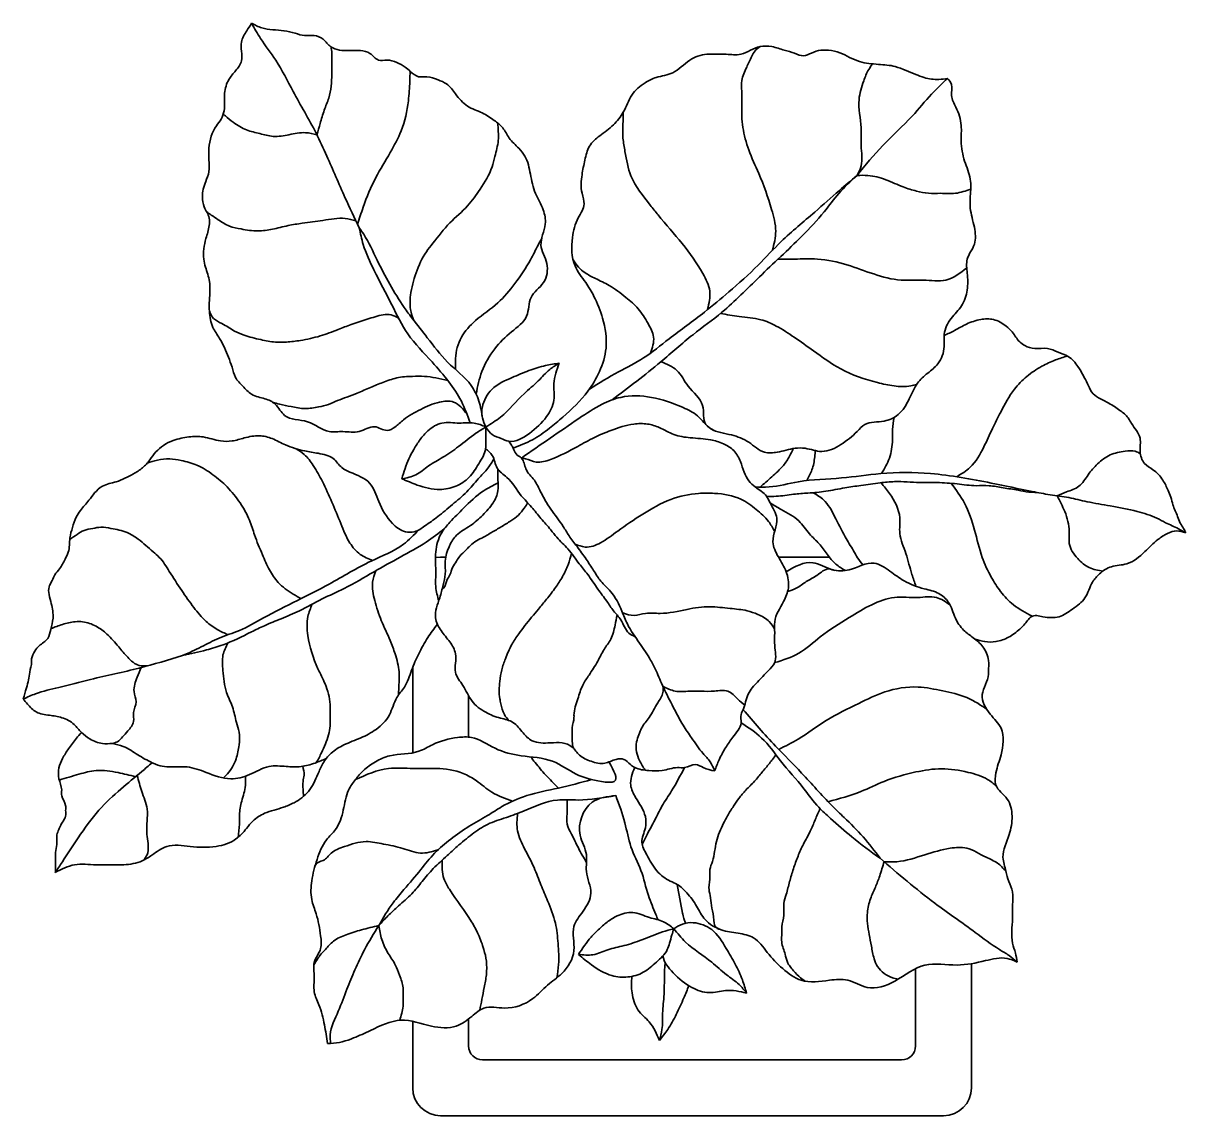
# Model space of a CAD drawing. Header units: millimetres. Extents: x -149 to 267, y 0 to 391.
import ezdxf

# ---------------------------------------------------------------- set-up
doc = ezdxf.new("R2010")
doc.units = ezdxf.units.MM
doc.linetypes.add('Solid', pattern=[0])
doc.layers.add('ceco.net 506 - plant pot', color=7, linetype='Solid', lineweight=35)

# ---------------------------------------------------------------- blocks, each defined once
blk = doc.blocks.new('_planta_2000')
at = {"layer": 'ceco.net 506 - plant pot', "linetype": 'Continuous'}
for p, q in [((0, 200), (-1.86, 199.83)), ((0, 200), (1.84, 200)), ((139.12, 200), (120.9, 200)), ((-10, 160.48), (-10, 129.9)), ((10, 150.34), (10, 135.56)), ((190, 10), (190, 54.44)), ((170, 25), (170, 52.67)), ((-10, 10), (-10, 33.77)), ((10, 25), (10, 34.65)), ((165, 20), (15, 20)), ((180, 0), (0, 0))]:
    blk.add_line(p, q, dxfattribs=at)
for centre, radius, start, end in [((15, 25), 5, 180, 270), ((165, 25), 5, 270, 0), ((0, 10), 10, 180, 270), ((180, 10), 10, 270, 0)]:
    blk.add_arc(centre, radius, start, end, dxfattribs=at)
for points in [[(9.44, 251.11), (4.65, 255.5), (-0.39, 255.5), (-7.1, 252.87), (-13.3, 249.15), (-16.36, 246.53), (-19.14, 245.36), (-23.66, 246.67), (-29.13, 244.92), (-34.97, 244.92), (-39.86, 244.92), (-47.66, 248.43), (-55.83, 250.69), (-59.19, 254.7), (-62.91, 256.67), (-67.65, 258.27), (-70.86, 261.19), (-73.42, 264.32), (-74.66, 268.04), (-75.97, 271.54), (-79.12, 278.28), (-81.52, 282.22), (-82.76, 287.9), (-82.76, 291.92), (-82.76, 298.62), (-84.17, 303.84), (-84.8, 306.64), (-84, 314.03), (-82.83, 318.68), (-82.83, 321.35), (-84.6, 325.34), (-85.28, 328.94), (-84.09, 334.47), (-82.94, 337.9), (-82.94, 342.26), (-82.94, 346.44), (-80.28, 354.42), (-78.54, 356.8), (-77.31, 363), (-77.31, 366.06), (-75.76, 370.99), (-73.38, 374.1), (-71.28, 377.61), (-71.28, 381.08), (-71.28, 384.37), (-69.41, 388.38), (-67.67, 391.1)], [(-29.13, 317.86), (-34.24, 328.72), (-40.73, 343.57), (-44.58, 351.72), (-52.81, 366.72), (-59, 377.85), (-64.46, 385.64), (-67.67, 391.1)], [(12.7, 258.37), (14.76, 266.41), (19.38, 274.56), (25.38, 280.65), (30.79, 286.23), (32.35, 292.96), (36.79, 298.27), (37.99, 305.13), (35.92, 311.68), (37.44, 319.23), (36.7, 324.27), (33.95, 330.17), (32.12, 337.09), (30.15, 343.54), (27.95, 346.34), (24.56, 350.02), (22.23, 353.64), (19.2, 356.3), (14.9, 359), (9.58, 361.43), (5.37, 365.78), (2.07, 369.39), (-0.91, 370.86), (-4.89, 371.96), (-7.87, 371.96), (-10.85, 373.88), (-12.68, 375.39), (-15.7, 377.08), (-19.23, 377.91), (-22.2, 377.91), (-25.32, 380.29), (-28.71, 381.3), (-32.74, 381.3), (-39.29, 382.67), (-42.08, 385.37), (-45.29, 386.7), (-48.68, 386.7), (-52.12, 387.52), (-56.1, 388.44), (-63.98, 389.45), (-67.67, 391.1)], [(25.94, 238.99), (32.88, 241.99), (38.92, 246.1), (43.72, 250.12), (52.7, 259.37), (56.84, 266.4), (59.2, 274.74), (57.96, 285.51), (54.87, 293.33), (51.91, 298.26), (48.1, 304.23), (47.18, 314.39), (49.28, 321.46), (51.34, 326.4), (50.6, 330.22), (50.6, 336.89), (51.63, 342.11), (53.28, 347.09), (56.94, 350.84), (61.89, 354.74), (65.37, 359.26), (68.42, 365.37), (73.16, 369.79), (77.16, 371.69), (83.06, 373.37), (89.17, 377.9), (95.28, 380), (98.96, 380), (102.23, 380), (107.46, 380), (110.95, 381.41), (114.31, 382.72), (118.59, 382.72), (123, 381.47), (126.69, 380.35), (129.9, 379.43), (132.7, 380.42), (136.12, 381.45), (138.84, 381.45), (142.92, 380.54), (146.34, 378.89), (149.88, 377.41), (156.72, 376.38), (162.69, 375.6), (166.57, 374.2), (170.11, 372.76), (173.04, 371.68), (178.35, 370.98), (181.41, 371.38)], [(-44.3, 351.16), (-43.12, 355.27), (-41.66, 360.01), (-40.05, 364.32), (-38.96, 372.9), (-38.96, 377.64), (-38.96, 380.51), (-39.21, 382.61)], [(118.78, 309.81), (119.92, 316.69), (118.46, 324.43), (113.86, 337.32), (110.26, 345.77), (109.04, 349.74), (107.79, 357.91), (107.79, 366.78), (107.79, 370.55), (109.54, 375.32), (111.35, 379.28), (112.55, 381.22), (114.41, 382.74)], [(149.03, 336.6), (150.52, 340.07), (150.52, 347.24), (150.52, 353.66), (149.76, 363.78), (151.44, 370.45), (153.24, 374.56), (154.63, 376.55)], [(-29.7, 319.06), (-27.75, 325.24), (-23.18, 335.85), (-18.06, 344.8), (-14.14, 352.55), (-11.55, 363.3), (-11.03, 370.35), (-10.95, 373.97)], [(28.9, 235.46), (49.46, 249.59), (57.77, 254.7), (64.45, 257.18), (75.45, 257.18), (86.77, 253.52), (91.88, 250.57), (96.72, 245.93), (104.12, 243.7), (110.28, 241.09), (115.91, 237.55), (120.49, 237.55), (126.84, 238.93), (130.44, 238.93), (136.4, 237.81), (143.27, 240.3), (149.1, 245.01), (151.85, 247.43), (158.72, 248.68), (163.76, 251.03), (167.72, 256.61), (170.67, 262.24), (174.34, 265.84), (177.94, 269.17), (180.23, 275.39), (180.23, 279.77), (182.72, 285.42), (186.45, 289.94), (188.48, 295.57), (188.48, 301.65), (188.48, 306.63), (191.03, 311.99), (191.03, 318.08), (189.59, 324.95), (189.59, 329.2), (189.59, 335.26), (187.56, 341.74), (186.32, 348.93), (186.32, 354.5), (184.42, 361.04), (182.85, 365.23), (182.85, 369.16), (181.41, 371.38)], [(149.03, 336.6), (158.27, 347.37), (168.79, 357.88), (175.73, 365.75), (181.41, 371.38)], [(-44.3, 351.16), (-48.34, 351.92), (-54.28, 351.19), (-59.93, 350.61), (-64.77, 351.6), (-69.45, 352.91), (-74.26, 355.67), (-77.05, 357.91), (-77.79, 358.59)], [(95.55, 288.61), (96.31, 295.16), (93.86, 301.47), (86.46, 312.23), (77.81, 322.47), (75.04, 326), (68.11, 336.45), (65.98, 345.18), (65.27, 349.98), (65.27, 354.99), (65.39, 359.3)], [(-9.6, 284.66), (-10.78, 288.66), (-10.78, 293.72), (-8.79, 301.72), (-5.08, 309.32), (-2.8, 312.32), (3.31, 319.62), (9.64, 325.72), (14.1, 331.65), (18.39, 339.65), (19.4, 343.42), (20.62, 349.09), (20.62, 352.34), (20.44, 355.36)], [(53.26, 260.14), (63.72, 266.31), (72.59, 271.27), (81.78, 278.13), (94.45, 287.73), (103.1, 294.91), (113.66, 304.51), (121.9, 312.96), (133.93, 323.51), (142.73, 331.27), (149.03, 336.6)], [(61.36, 256.27), (78.82, 269.9), (90.33, 279.61), (100.68, 287.63), (114.08, 300.29), (129.29, 314.86), (137.31, 323.62), (142.49, 330.16), (149.03, 336.6)], [(149.03, 336.6), (152.96, 336.6), (159.32, 335.08), (165.6, 332.5), (170.34, 331.01), (174.58, 330.22), (178.98, 330.22), (184.26, 330.22), (189.74, 331.75)], [(-30.32, 320.35), (-34.12, 321.2), (-42.14, 320.53), (-49.52, 319.51), (-54.61, 318.64), (-60.22, 317.36), (-65.36, 316.75), (-71.44, 317.45), (-75.56, 318.47), (-79.6, 320.76), (-82.08, 322.45), (-83.76, 323.64)], [(14.99, 249.7), (13.68, 255.86), (10.95, 261.4), (2.47, 269.79), (-4.79, 278.54), (-10.06, 285.26), (-13.05, 289.38), (-22.73, 306.34), (-27.54, 315.55), (-29.13, 317.86)], [(10.53, 248.08), (7.41, 255.81), (2.9, 262.72), (-3.06, 269.84), (-11.72, 279.87), (-17.46, 290.27), (-23.86, 302.78), (-27.72, 311.94), (-29.13, 317.86)], [(5.32, 267.17), (5.32, 271.09), (7.44, 278.67), (12.49, 284.65), (20.45, 291.03), (26.56, 297.88), (32.17, 306.43), (34.88, 311.67), (36.17, 314.09)], [(75.13, 273), (76.22, 278.75), (74.22, 283.66), (70.72, 288.86), (66.3, 292.98), (60.31, 297.23), (55.39, 299.73), (51.6, 301.85), (49.4, 303.76), (47.4, 306.35)], [(120.76, 306.67), (126.66, 306.67), (134.89, 306.67), (145.44, 304.6), (155, 301.34), (164.82, 299.16), (172.72, 299.16), (180.88, 299.16), (188.3, 303.5)], [(-15.07, 285.54), (-17.76, 286.71), (-20.52, 286.71), (-26.32, 285.12), (-32.06, 283.24), (-36.67, 281.47), (-43.13, 279.15), (-50.18, 277.55), (-55.19, 276.95), (-59.13, 276.95), (-64.41, 277.84), (-70.35, 279.44), (-73.77, 280.92), (-78.3, 283.61), (-81.25, 285.44), (-82.77, 288.09)], [(100.19, 287.23), (106.88, 286.09), (114.58, 284.96), (120.15, 282.7), (126.52, 278.72), (133.49, 273.81), (143.18, 267.38), (156.32, 262.47), (162.3, 261.27), (168.27, 261.27), (170.32, 261.74)], [(180.19, 279.33), (183.98, 281.14), (188.25, 283.42), (193.29, 285.03), (197.9, 285.03), (202.43, 282.66), (204.55, 280.59), (207.26, 277.03), (209.08, 275.68), (212.67, 274.66), (217.2, 274.66), (220.97, 273.39), (224.61, 271.83), (228.12, 268.19), (229.98, 265.06), (231.55, 262.06), (232.99, 259.1), (235.49, 257.02), (239.17, 255.08), (243.15, 252.5), (246.07, 249.79), (247.29, 247.8), (249.05, 245.32), (250.33, 242.52), (250.33, 237.85), (251.98, 233.49), (254.95, 231.28), (258.52, 227.51), (260.38, 223.82), (261.36, 221.4), (262.08, 218.74), (263.78, 214.5), (264.75, 212.13), (265.9, 210.26), (266.69, 208.67)], [(184.71, 228.76), (189.52, 232.13), (194.43, 239.42), (197.5, 245.99), (200.45, 251.91), (205.35, 260.1), (209.79, 264.67), (215.17, 268.29), (220.03, 270.55), (224.4, 271.95)], [(16.19, 246.59), (14.95, 249.85), (14.95, 253.76), (18.29, 259.99), (25.61, 264.26), (31.62, 266.73), (37.56, 268.54), (42.42, 269.41)], [(16.19, 246.59), (18.5, 243.84), (21.62, 242.46), (24.39, 241.5), (31.76, 244.27), (37.92, 250.28), (40.53, 256.15), (40.53, 262.09), (42.42, 269.41)], [(16.19, 246.59), (21.48, 250.14), (29.88, 258.47), (34.95, 263.1), (39.08, 267.16), (42.42, 269.41)], [(78.85, 269.93), (84.56, 266.83), (88.59, 261.22), (93.78, 254.23), (94.92, 247.45), (97.9, 245.3)], [(2.55, 263.18), (-1.75, 264.16), (-5.82, 264.69), (-10.13, 264.69), (-15.72, 264.13), (-20.72, 262.5), (-25.06, 260.76), (-29.84, 258.66), (-33.53, 257.29), (-36.88, 256), (-40.15, 254.64), (-43.68, 253.77), (-48.51, 253.17), (-53.56, 253.88), (-57.58, 254.69), (-60.16, 255.45)], [(157.79, 229.89), (160.61, 235.43), (161.71, 241.98), (161.71, 245.62), (162.29, 250)], [(16.19, 246.59), (11.98, 247.97), (6.69, 247.97), (0.46, 247.97), (-4.54, 245.21), (-7.36, 242.03), (-9.61, 238.55), (-11.35, 235.22), (-13.88, 228.05)], [(16.19, 246.59), (16.19, 244.27), (16.19, 241.23), (16.1, 238.77), (13.65, 233.41), (10.17, 228.55), (5.39, 225.37), (-0.26, 224.21), (-8.38, 225.8), (-13.88, 228.05)], [(16.19, 246.59), (12.64, 244.34), (6.4, 239.56), (0.83, 235.73), (-4.32, 232.61), (-8.88, 229.42), (-13.88, 228.05)], [(98.1, 123.43), (99.68, 127.47), (101.97, 131.69), (104.58, 135.54), (106.47, 138.05), (107.54, 140.67), (107.54, 143.65), (108.25, 145.37), (110.08, 150.97), (113.4, 155.27), (117.23, 159.32), (119.56, 162.2), (119.56, 168.3), (119.56, 172.91), (119.56, 176.84), (122.73, 184.07), (124.45, 188.96), (123.71, 194.75), (120.87, 200.05), (118.94, 205.49), (120.32, 213.89), (117.92, 219.41), (116.63, 221.75), (112.58, 225.1), (110.32, 227.29), (108.64, 230.43), (107.3, 234.18), (104.89, 238.1), (101.19, 240.56), (96.62, 241.98), (89.33, 242.71), (83.52, 243.87), (78.22, 246.37), (74.04, 247.62), (69.12, 247.62), (60.94, 245.34), (55.07, 242.84), (49.08, 239.61), (39.35, 234.96), (34.17, 234.01), (30.34, 235.17), (28.9, 235.46)], [(19.06, 235.1), (16.94, 231.88), (13.46, 228.04), (9.34, 223.35), (4.22, 218.81), (-1.04, 214.47), (-5.66, 211.14), (-9.43, 209.07), (-12.62, 209.07), (-17.24, 212.06), (-22.15, 219.87), (-25.42, 226.48), (-32.45, 230.39), (-35.37, 232.02), (-38.42, 235.29), (-43.83, 237.14), (-48.64, 238.01), (-55.49, 240.15), (-60.33, 242.41), (-64.87, 243.43), (-70.29, 242.63), (-74.65, 241.57), (-78.74, 241.57), (-84.96, 242.99), (-90.08, 242.99), (-95.68, 241.74), (-99.19, 239.97), (-101.9, 237.66), (-104.12, 234.77), (-106.7, 231.97), (-109.99, 229.79), (-116.14, 226.95), (-121.03, 225.39), (-123.84, 222.95), (-125.88, 220.37), (-128.9, 216.68), (-130.46, 214.32), (-131.79, 210.59), (-132.68, 206.86), (-133.29, 201.74), (-134.43, 199.21), (-136.38, 195.84), (-138.13, 193.66), (-139.05, 191.57), (-140.16, 189.3), (-140.16, 186.65), (-139.36, 183.32), (-138.74, 178.07), (-139.55, 174.09), (-140.64, 170.87), (-143.69, 168.23), (-145.22, 166.36), (-146.39, 163.58), (-146.39, 162.44), (-147.09, 158.79), (-147.53, 156.01), (-148.25, 153.17), (-149.4, 149.16)], [(24.39, 241.5), (25.37, 240.09), (25.94, 238.99), (27, 236.92), (28.9, 235.46), (30.51, 231.54), (33.54, 227.48), (35.77, 223.37), (37.44, 220.29), (39.45, 217.13), (43.85, 210.97), (45.95, 207.64), (48.81, 203.75), (52.07, 199.27), (54.77, 195.16), (57.38, 191.36), (60.84, 187.64), (64.9, 180.63), (66.83, 176.09), (71.23, 169.12), (75.17, 163.05), (77.14, 159.29)], [(-24.34, 198.81), (-28.8, 200.97), (-32.45, 205.02), (-35.74, 212), (-38.93, 219.66), (-42.31, 227.04), (-45.6, 232.8), (-48.84, 236.72), (-51.67, 238.77)], [(16.1, 238.77), (18.49, 236.37), (20.21, 231.87), (23.72, 228.53), (28.86, 221.98), (32.54, 217.92), (35.92, 213.81), (39.44, 209.74), (41.53, 207.09), (45.57, 202.91), (49.64, 197.52), (52.64, 193.75), (56.28, 188.53), (59.44, 184.25), (61.93, 180.7), (64.5, 177.51), (67.37, 172.8), (69.58, 171.5)], [(114.33, 225.04), (118.51, 228.67), (122.66, 232.81), (124.9, 236.11), (126.23, 238.84)], [(131.09, 227.41), (132.89, 231.21), (133.9, 235.94), (134.08, 238.12)], [(220.64, 221.95), (224.04, 223.33), (228.42, 225.33), (231.76, 229.45), (235.15, 233.35), (239.61, 236.56), (245.04, 237.9), (248.55, 237.9), (250.41, 237)], [(-50.01, 185.11), (-52.76, 186.74), (-58.16, 190.95), (-61.26, 195.39), (-63.79, 200.85), (-66.6, 207.96), (-68.37, 213.16), (-71.8, 219.37), (-76.42, 225.12), (-81.51, 229.48), (-87.22, 232.91), (-92.92, 234.57), (-96.97, 235.18), (-101.39, 234.68), (-105, 233.67)], [(20.5, 231.44), (20.5, 227.61), (20.5, 223.7), (18.75, 219.41), (15.1, 215.04), (10.64, 211.26), (5.7, 207.83), (3.17, 204.01), (1.66, 198.56), (1.66, 193.92), (0.89, 190.02), (-0.32, 185.44), (-1.82, 178.27), (0.15, 173.68), (3.29, 169.61), (5.31, 165.4), (5.31, 161.97), (5.31, 158.75), (7.97, 154), (11.23, 148.43), (16.17, 144.43), (21.45, 142.33), (25.87, 140.83), (29.48, 137.05), (32.74, 134.26), (39.27, 133.49), (43.52, 133.49), (47.04, 131.99), (49.7, 129.11), (53.87, 126.88), (58.72, 126.19), (62.84, 127.59), (65.56, 127.59), (67.96, 125.71), (69.47, 124.66), (74.5, 123.6), (79.31, 123.6), (84.77, 124.63), (87.31, 124.63), (91.22, 125.71), (94.01, 124.63), (98.1, 123.43)], [(112.58, 225.1), (117.56, 225.1), (128.05, 226.98), (143.53, 228.32), (157.52, 229.87), (175.34, 229.88), (197.09, 226.51), (211.76, 223.48), (218.15, 222.27)], [(20.55, 226.56), (15.27, 223.64), (8.2, 217.49), (3.33, 212.48), (0.29, 208.6), (-1.75, 201.89), (-1.75, 194.12), (-1.75, 189.32), (-0.68, 184.33)], [(116.63, 221.75), (120.09, 221.75), (126.33, 222.51), (131.47, 222.9), (137.87, 223.55), (144.64, 224.76), (150.44, 225.65), (157.33, 226.58), (162.44, 227.01), (171.45, 226.66), (177.72, 226.66), (184.82, 226.19), (191.76, 225.56), (196.29, 225.56), (201.37, 224.77), (206.68, 223.95), (210.48, 223.27), (213.38, 223.17)], [(157.68, 226.62), (160.68, 222.75), (164.35, 214.04), (164.35, 208.46), (166.53, 201.24), (167.62, 197.5), (168.71, 193.76), (170.13, 189.58)], [(182.77, 226.39), (187.5, 219.28), (191.11, 209.68), (193.83, 199.88), (197.1, 192.8), (200.44, 187.63), (205, 182.93), (211.67, 178.81)], [(48.13, 204.64), (51.72, 203.6), (57.26, 205.12), (63.37, 209.31), (72.32, 215.33), (82.41, 220.65), (92.32, 222.81), (98.03, 222.81), (107.47, 220.74), (112.97, 217.01), (117.34, 212.77), (119.56, 209.18)], [(133.33, 223.04), (137.05, 220.5), (141, 214.58), (144.81, 207.3), (147.74, 202.26), (149.24, 199.74), (151.12, 197.17)], [(218.15, 222.27), (224.81, 221.28), (231.4, 219.81), (239.68, 218.33), (249.34, 216.35), (256.39, 213.9), (259.48, 212.3), (264.08, 210.14), (266.69, 208.67)], [(220.64, 221.95), (223.38, 216.28), (225.02, 209.14), (225.02, 204.85), (228.01, 199.47), (232.17, 196.21), (237.05, 194.99)], [(31.22, 219.36), (29.93, 217.55), (27.83, 214.97), (25.16, 213), (21.72, 210.85), (18.16, 208.75), (14.7, 206.8), (12.22, 205.41), (10.19, 203.67), (9.05, 202.5), (6.85, 200.34), (5.64, 198.52), (4.28, 196.28), (3.34, 193.7), (2.22, 191.6), (1.08, 188.9), (0.53, 188.54)], [(117.92, 219.41), (121.94, 217.03), (128.2, 212.95), (132.01, 208.32), (135.48, 204.78), (138.34, 201.04), (141.41, 197.5), (144.9, 195.19)], [(-76.14, 172.19), (-79.75, 173.98), (-83.93, 176.95), (-88.34, 181.95), (-92.69, 188.06), (-97.12, 194.88), (-100.72, 199.9), (-102.91, 201.87), (-108.26, 206.41), (-112.26, 208.78), (-118, 210.28), (-121.59, 210.71), (-124.54, 210.24), (-127.61, 209.56), (-130.15, 208.1), (-132.75, 206.27)], [(1.36, 210.18), (-5.15, 205.39), (-14.43, 200), (-23.84, 194.74), (-34.54, 188.72), (-42.43, 185.02), (-50.55, 180.78), (-57.11, 177.93), (-63.04, 175.44), (-67.72, 173.21), (-77.89, 168.57), (-83.86, 166.74), (-92.34, 164.74)], [(-7.83, 209.72), (-13.34, 204.58), (-24.82, 198.59), (-39.95, 190.31), (-51.29, 184.47), (-63.42, 178.19), (-72.05, 173.7), (-79.33, 170.99), (-85.68, 167.85), (-92.34, 164.74)], [(191.35, 170.57), (194.77, 169.74), (198.72, 169.74), (203.27, 171.31), (207.26, 174.24), (210.07, 177.26), (211.39, 178.66), (215.6, 178.66), (221.33, 178.66), (226.18, 181.38), (230.6, 185.41), (233.36, 191.07), (235.83, 194), (240.08, 196.55), (245.56, 197.57), (252.07, 201.94), (256.74, 206.28), (260.14, 208.44), (263.46, 209.38), (266.69, 208.67)], [(46.84, 201.35), (45.63, 197.28), (43.61, 192.99), (41.12, 189.13), (37.92, 184.89), (35.03, 181.39), (30.17, 175.47), (27.93, 172.5), (25.48, 168.69), (23.2, 163.61), (21.85, 159.63), (21.17, 155.51), (21.17, 149.29), (21.58, 147.48), (22.81, 143.66), (24.33, 141.54)], [(123.71, 194.75), (133.24, 197.99), (140.14, 195.46), (146.22, 195.46), (155.14, 197.79), (160.82, 194.95), (165.89, 191.5), (173.09, 188.66), (178.36, 186.94), (181.71, 183.9), (184.24, 178.12), (187.18, 173.87), (190.63, 171.13), (194.08, 167.89), (196.11, 163.02), (196.11, 159.07), (196.11, 158.06), (193.88, 150.76), (196.71, 143.76), (200.57, 138.7), (200.57, 129.17), (198.74, 122.78), (198.74, 118.43), (202.8, 113.36), (204.53, 107.25), (203.46, 100.65), (201.28, 92.52), (202.35, 87.52), (203.34, 83.91), (204.69, 80.14), (204.69, 75.54), (204.69, 70.59), (204.69, 61.77), (205.74, 58.24), (206.34, 55.02)], [(124.21, 187.73), (127.23, 188.82), (130.88, 191.21), (134.66, 193.43), (139.12, 195.79), (140.99, 195.25)], [(-23.24, 195.08), (-24.36, 191.02), (-23.6, 184.47), (-21.23, 177.24), (-18.02, 170.1), (-16.32, 165.42), (-14.85, 158.86), (-14.85, 155.7), (-15.11, 150.6)], [(-45.95, 183.18), (-47.52, 178.7), (-47.52, 171.97), (-43.9, 160.01), (-41.36, 154.57), (-39.57, 147.26), (-39.57, 144.18), (-39.57, 139.63), (-41.22, 133.12), (-42.61, 129.95), (-44.5, 126.43)], [(119.56, 162.2), (128.19, 165.6), (135.9, 171.45), (146.28, 178.34), (154.3, 182.96), (162.42, 185.53), (170.85, 185.53), (177.43, 185.53), (182.34, 182.8)], [(63.17, 179.25), (62.44, 175.61), (60.89, 170.65), (58.48, 166.91), (56.22, 162.73), (53.11, 157.77), (50.87, 154.17), (49.09, 149.28), (47.73, 143.42), (47.73, 142.6), (47.08, 138.87), (47.08, 136.67), (47.08, 133.94), (47.51, 131.56)], [(65.17, 180), (69.21, 179.1), (73.34, 179.83), (78.53, 179.83), (88.23, 181.28), (96.37, 182.2), (103.58, 181.61), (109.72, 180.77), (113.55, 179.47), (117.61, 176.88), (119.52, 174.16)], [(-104.43, 161.18), (-107.89, 161.18), (-112, 164.13), (-115.23, 167.84), (-119.43, 172.4), (-123.32, 175.22), (-128.15, 176.83), (-130.79, 176.83), (-135.36, 175.89), (-139.48, 174.39)], [(-1.14, 175.95), (-4.58, 171.15), (-7.83, 165.36), (-10.38, 159.5), (-12.99, 153.42), (-15.67, 149.75), (-18.36, 143.47), (-23.09, 138.31), (-28.6, 135.28), (-34.6, 132.74), (-39.19, 129.77), (-42.16, 126.1), (-43.93, 122.32), (-47.32, 116.1), (-52.48, 112.08), (-56.22, 110.46), (-63, 108.27), (-67.17, 105.51), (-69.5, 102.83), (-73.25, 99.09), (-80.38, 96.41), (-89.63, 96.41), (-98.04, 96.41), (-103.33, 93.3), (-106.8, 91.25), (-113.36, 89.84), (-118.03, 89.84), (-123.32, 89.84), (-131.02, 89.84), (-137.94, 87.09)], [(-76.13, 169.25), (-77.9, 164.96), (-77.9, 159.43), (-76.61, 151.54), (-74.51, 146.36), (-73.08, 140.79), (-72.15, 137.35), (-72.15, 132.75), (-73.22, 127.79), (-74.47, 124.94), (-76.25, 122.44), (-77.69, 120.92)], [(-92.34, 164.74), (-107.88, 160.27), (-125.29, 156.2), (-136.7, 153.35), (-144.98, 151.07), (-149.4, 149.16)], [(-107.23, 160.43), (-108.6, 157.01), (-109.72, 151.84), (-109.01, 148.18), (-109.9, 144.34), (-109.9, 141.18), (-111.95, 137.74), (-113.83, 135.6), (-115.7, 133.91), (-117.54, 133.26)], [(77.14, 159.29), (79.76, 153.32), (83.28, 146.28), (86.8, 139.8), (89.84, 135.24), (93.91, 129.72), (96.46, 126.69), (98.1, 123.43)], [(79.56, 153.75), (79.56, 151.47), (77.7, 147.8), (74.63, 142.58), (71.91, 138.78), (70.92, 136.41), (70.14, 133.86), (70.14, 130.23), (71.14, 127.21), (73.23, 123.71)], [(79.56, 153.75), (83.97, 152.01), (89.08, 152.01), (93.08, 152.01), (98.05, 152.01), (102.75, 152.01), (106.4, 149.11), (108.84, 147.01)], [(121.01, 131.14), (127.96, 134.81), (137.97, 141.46), (149.66, 147.59), (158.96, 151.72), (170.91, 153.46), (179.69, 152.11), (188.28, 149.72), (192.22, 147.65), (195.41, 145.6)], [(-117.54, 133.26), (-121, 133.26), (-125.61, 134.92), (-128.56, 137.21), (-131.2, 140.07), (-135.55, 142.5), (-140.03, 143.35), (-144.74, 144.55), (-147.89, 147.38), (-149.4, 149.16)], [(108.25, 145.37), (119.9, 132.3), (129.19, 122.7), (140.02, 111.06), (144.41, 106.77), (151.26, 99.83), (157.29, 92.17)], [(107.54, 140.67), (114.9, 135.23), (121.63, 127.09), (130.01, 117.08), (135.32, 110.45), (139.51, 106.47), (147.17, 99.83), (157.29, 92.17)], [(-128.56, 137.21), (-130.37, 135.14), (-133.16, 131.38), (-135.33, 127.93), (-136.61, 124.52), (-136.61, 120.63), (-135.64, 116.65), (-135.64, 114.53), (-134.22, 111.08), (-134.22, 109.31), (-134.22, 107.22), (-135.37, 105.12), (-136.12, 103.73), (-136.87, 102.02), (-137.4, 99.99), (-137.4, 97.11), (-137.84, 94.21), (-137.84, 92.36), (-137.84, 90.95), (-137.84, 88.98), (-137.94, 87.09)], [(-40.95, 127.88), (-44.95, 126.27), (-49.96, 125.03), (-55.27, 125.03), (-61.42, 125.03), (-68.46, 122.11), (-75.14, 120.65), (-83.9, 122.9), (-90.77, 124.85), (-95.46, 124.85), (-102.01, 125.82), (-103.24, 126.37), (-108.38, 129.19), (-113.61, 132.19), (-117.54, 133.26)], [(120.01, 129.2), (117.69, 126.16), (115.02, 122.93), (112.35, 119.75), (109.24, 116.59), (106.75, 113.62), (104.81, 110.79), (102.62, 107.33), (101.3, 104.69), (98.7, 98.23), (97.29, 91.06), (96.39, 88.17), (96.39, 85.7), (96.02, 81.63), (96.42, 78.89), (96.93, 75.32), (97.66, 71.17), (98.77, 67.25), (99.95, 66.74)], [(-137.94, 87.09), (-135.4, 90.92), (-129.73, 99.49), (-122.29, 109.39), (-114.43, 116.97), (-106.99, 123.2), (-103.24, 126.37)], [(-49.38, 125.1), (-48.89, 121.96), (-49.24, 119.66), (-49.24, 116.96), (-49.06, 114.36)], [(42.16, 117.29), (37.59, 122.04), (33.83, 126.4), (32.18, 128.48)], [(-109.21, 121.35), (-115.48, 122.85), (-123.31, 123.56), (-129.46, 122.27), (-136.5, 120.17)], [(-108.58, 121.87), (-106.98, 116.12), (-105.07, 109.84), (-105.07, 105.37), (-105.07, 99.97), (-105.07, 93.43), (-106.45, 91.41)], [(-69.89, 121.56), (-69.89, 118.29), (-71.21, 112.58), (-72.01, 107.72), (-72.01, 104.44), (-72.52, 99.65)], [(25.7, 112.6), (18.37, 115.8), (12.72, 119.96), (8.07, 122.54), (-1.54, 124.32), (-9.77, 124.32), (-18.69, 124.32), (-30.51, 120.32)], [(69.47, 124.66), (68.02, 118.33), (69.79, 113.97), (73.27, 107.07), (73.27, 103.02), (72.01, 97.89), (73.78, 93.46), (77.39, 87.64), (82.2, 83.97), (84.67, 82.8), (88.08, 79.8), (91.63, 75.05), (94.67, 70.24), (100.43, 66.57), (106.44, 65.31), (112.01, 63.72), (116.89, 58.5), (122.46, 52.68), (129.05, 48.5), (139.18, 48.5), (145.7, 48.5), (152.66, 45.97), (162.53, 48.19), (173.36, 53.95), (184.82, 53.95), (195.02, 55.52), (202.74, 56.32), (206.34, 55.02)], [(87.31, 124.72), (82.65, 116.27), (79.22, 110.84), (76.61, 105.78), (73.99, 100.92), (72.12, 97.06)], [(138.7, 112.42), (150.44, 116.09), (158.7, 119.7), (170.13, 123.06), (179.3, 124.22), (188.8, 122.93), (195.77, 120.41), (198.92, 118.01)], [(54.01, 120.36), (42.15, 117.29), (30.86, 114.61), (21.94, 110.65), (16.79, 107.48), (10.25, 103.62), (3.61, 99.06), (-2.14, 94.01), (-7.09, 88.17), (-13.14, 80.94), (-17, 76.28), (-22.14, 68.06)], [(62.67, 114.62), (54.25, 112.24), (49.89, 100.45), (52.17, 93.52), (52.17, 87.48), (53.76, 79.65), (50.98, 73.21), (47.71, 67.77), (47.71, 59.15), (43.35, 50.93), (38.3, 46.77), (32.95, 41.92), (22.84, 38.55), (15.51, 38.55), (11.15, 35.58), (5.6, 32.11), (-3.32, 32.11), (-14.22, 34.19), (-25.12, 30.53), (-31.16, 27.85), (-39.38, 25.87), (-40.47, 25.87)], [(62.67, 114.62), (49.2, 113.03), (41.77, 113.03), (29.88, 109.17), (23.53, 106.79), (16.8, 104.31), (11.25, 100.75), (5.9, 96.39), (2.33, 93.12), (-2.62, 88.47), (-6.59, 83.91), (-10.35, 79.45), (-15.11, 75.1), (-18.87, 71.53), (-22.14, 68.06)], [(45.23, 113.13), (45.23, 108.08), (45.23, 104.41), (46.81, 100.85), (49.29, 95.89), (52.21, 90.63)], [(27.52, 108.23), (27.52, 101.94), (30.06, 95.6), (33.43, 88.86), (35.91, 82.62), (38.29, 76.98), (41.06, 68.95), (42.03, 61.71), (42.2, 54.1), (41.63, 49.42)], [(135.78, 109.96), (134.04, 105.88), (132.29, 101.86), (129.86, 97.24), (127.91, 92.94), (126.25, 88.39), (124.91, 83.81), (123.69, 79.26), (122.84, 75.97), (122.84, 71.75), (122.09, 67.67), (122.09, 65.43), (122.09, 62.16), (123.31, 57.79), (124.12, 55.02), (126.33, 51.92), (128.82, 49.36), (130.53, 48.15)], [(-1.01, 95.14), (-7.21, 94.03), (-13.55, 95.72), (-20.48, 97.28), (-26.7, 98.14), (-34.46, 96.34), (-39.23, 93.95), (-42.05, 91.41), (-44.83, 89.88), (-45.09, 88.95)], [(158.71, 90.95), (163.29, 90.95), (173.3, 93.43), (182.4, 95.75), (188.28, 95.75), (195.25, 92.53), (199.26, 90.46), (202.37, 87.47)], [(157.29, 92.17), (176.88, 76.08), (191.38, 65.63), (200.03, 59.47), (203.48, 57.35), (206.34, 55.02)], [(0.54, 91.5), (1.19, 84.88), (3.15, 81.07), (11.07, 69.46), (13.45, 64.96), (15.47, 59.52), (16.36, 55.36), (16.36, 50.47), (15.59, 45.92), (14.77, 41.69), (13.98, 37.8)], [(158.71, 90.95), (157.15, 85.86), (155.61, 81.81), (153.87, 77.68), (152.73, 72.73), (153.38, 64.91), (154.19, 60.74), (155.16, 56.2), (156.42, 53.4), (158.73, 50.93), (161.69, 49.39), (163.79, 48.91)], [(83.45, 66.94), (79.81, 69.46), (74.74, 70.97), (68.77, 72.75), (63.19, 71.54), (59.58, 69.29), (56.43, 66.6), (53.82, 63.9), (49.34, 57.75)], [(-22.14, 68.06), (-28.31, 66.57), (-33.85, 64.81), (-38.37, 62.49), (-41.23, 59.56), (-43.21, 57.34), (-45.41, 53.91)], [(-22.14, 68.06), (-27.21, 59.45), (-30.68, 52.22), (-33.55, 45.28), (-36.62, 37.46), (-39.5, 28.99), (-39.38, 25.87)], [(-22.14, 68.06), (-21.06, 63.1), (-18.74, 58.08), (-16.23, 54.04), (-14.7, 50.27), (-13.45, 45.84), (-13.45, 42.82), (-13.45, 39.21), (-14.65, 34.16)], [(83.45, 66.94), (82.79, 64.72), (81.92, 61.81), (81.13, 59.47), (77.26, 55.03), (72.54, 51.37), (67.05, 49.68), (61.3, 50.19), (53.98, 54.03), (49.34, 57.75)], [(83.45, 66.94), (79.41, 65.81), (72.07, 63), (65.63, 60.91), (59.81, 59.4), (54.52, 57.64), (49.34, 57.75)], [(83.45, 66.94), (86.52, 68.59), (90.4, 69.11), (97.01, 66.62), (102.2, 59.92), (105.43, 54.28), (108.01, 48.63), (109.51, 43.93)], [(83.45, 66.94), (87.66, 62.17), (97.02, 54.93), (102.28, 50.5), (106.84, 46.94), (109.51, 43.93)]]:
    blk.add_spline(points, degree=3, dxfattribs=at)
for points, knots in [([(60.24, 126.64), (62.05, 123.49), (64.53, 118.74), (55.29, 119.9), (48.44, 121.7), (39.82, 128.17), (29.31, 128.43), (19.42, 130.86), (12.62, 135.89), (4.54, 135.44), (-1.87, 133.76), (-9.13, 129.12), (-16.78, 129.93), (-23.36, 126.87), (-27.58, 123.96), (-30.56, 120.31), (-33.81, 115.92), (-34.61, 109.4), (-36.67, 102.88), (-41.86, 98.32), (-44.4, 91.71), (-46.33, 84.56), (-46.67, 77.75), (-44.01, 71.48), (-43.1, 65.65), (-42.32, 59.39), (-46.09, 55.13), (-44.88, 49.62), (-45.82, 44.41), (-42.98, 38.99), (-41.54, 32.78), (-40.81, 28.09), (-40.47, 25.87)], [7.540716, 7.540716, 7.540716, 7.540716, 83.01843, 128.597377, 223.596935, 319.352611, 433.057118, 530.912578, 623.57028, 673.112615, 766.884974, 820.943354, 926.182248, 982.124482, 1036.025058, 1078.147075, 1123.204661, 1196.960781, 1271.637762, 1321.494852, 1399.470443, 1478.024986, 1545.376148, 1598.318906, 1679.125986, 1724.68707, 1779.202012, 1831.696307, 1884.190592, 1933.695938, 2008.66593, 2075.922142, 2075.922142, 2075.922142, 2075.922142]), ([(62.67, 114.62), (63.88, 111.41), (66.14, 105.43), (67.65, 96.03), (72.19, 87.94), (73.86, 79.39), (76.4, 73.69), (77.53, 70.8), (77.76, 70.18)], [0, 0, 0, 0, 102.587962, 191.472308, 282.906237, 376.924531, 450.315894, 469.893668, 469.893668, 469.893668, 469.893668]), ([(84.67, 82.8), (85.25, 79.35), (85.9, 75.5), (86.74, 71.68), (87.6, 68.91)], [0, 0, 0, 0, 104.680777, 117.217201, 117.217201, 117.217201, 117.217201]), ([(80.35, 54.88), (79.88, 51.13), (80.38, 44.97), (79.27, 37.03), (79.54, 31.42), (78.67, 28.25), (78.32, 26.95)], [6.827876, 6.827876, 6.827876, 6.827876, 18.203182, 25.074472, 30.863263, 34.882113, 34.882113, 34.882113, 34.882113]), ([(79.53, 57.19), (79.86, 55.01), (83.6, 50.39), (89, 45.92), (95.97, 43.36), (102.54, 45.49), (107, 44.49), (109.51, 43.93)], [10.940961, 10.940961, 10.940961, 10.940961, 17.815257, 26.421886, 32.842511, 38.781803, 46.33596, 46.33596, 46.33596, 46.33596]), ([(68.48, 49.9), (68.26, 47.9), (68.24, 43.89), (69.96, 37.62), (75.52, 33.52), (77.31, 29.31), (78.32, 26.95)], [20.42972, 20.42972, 20.42972, 20.42972, 26.421886, 32.842511, 38.781803, 46.33596, 46.33596, 46.33596, 46.33596]), ([(88.78, 46.56), (88.31, 45.08), (86.8, 41.59), (84.5, 36.35), (81.62, 31.18), (79.33, 28.25), (78.32, 26.95)], [18.312029, 18.312029, 18.312029, 18.312029, 22.934988, 29.433734, 35.645153, 40.577082, 40.577082, 40.577082, 40.577082])]:
    blk.add_open_spline(points, degree=3, knots=knots, dxfattribs=at)

msp = doc.modelspace()

# ---------------------------------------------------------------- block references
msp.add_blockref('_planta_2000', (0, 0))

doc.saveas('drawing.dxf')
